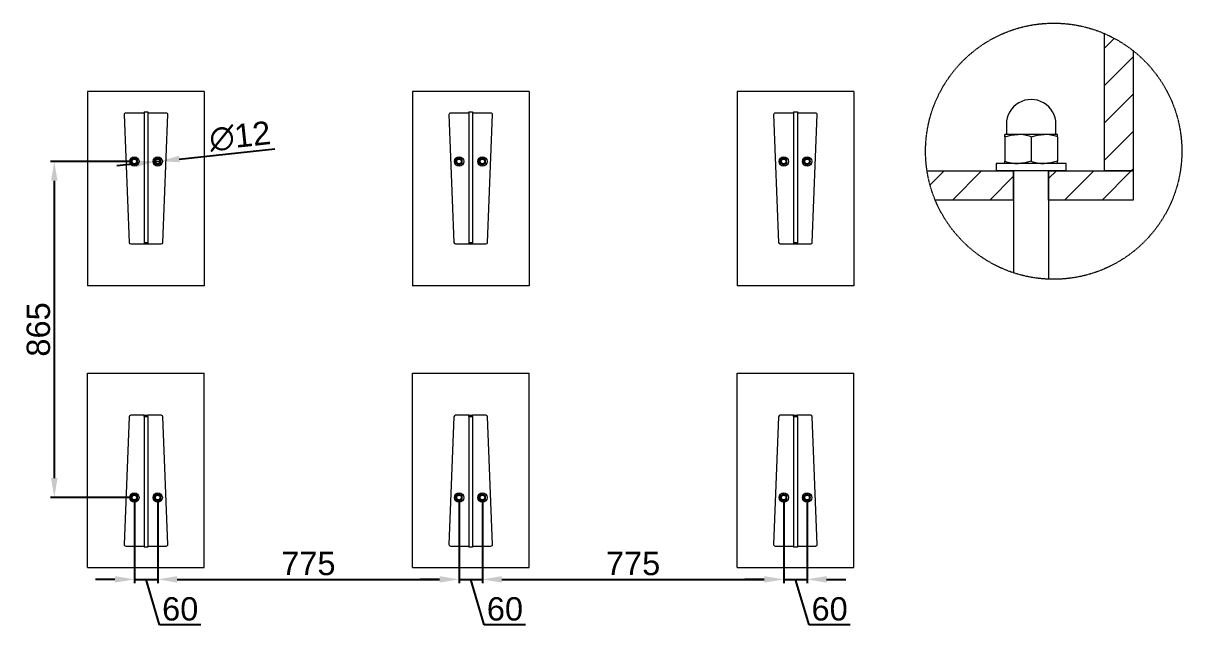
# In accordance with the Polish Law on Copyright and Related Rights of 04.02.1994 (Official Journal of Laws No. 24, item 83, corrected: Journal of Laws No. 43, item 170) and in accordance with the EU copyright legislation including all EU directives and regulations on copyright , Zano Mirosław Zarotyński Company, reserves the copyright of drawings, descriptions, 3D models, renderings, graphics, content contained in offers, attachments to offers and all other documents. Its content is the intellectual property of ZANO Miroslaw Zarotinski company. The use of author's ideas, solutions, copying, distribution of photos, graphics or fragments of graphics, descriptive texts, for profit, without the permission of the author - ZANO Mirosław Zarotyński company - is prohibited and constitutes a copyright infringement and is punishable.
# Model space of a CAD drawing. Header units: millimetres. Extents: x -358 to 6380, y -31 to 5135.
# Drawn here: x -337 to 2643, y -31 to 1518 of the extents above; entities that cross this region are included whole.
import ezdxf

# ---------------------------------------------------------------- set-up
doc = ezdxf.new("R2010")
doc.units = ezdxf.units.MM
doc.linetypes.add('HIDDEN', pattern=[1.905, 1.27, -0.635])
for name, color, linetype, lineweight in [('ZANO_R', 7, 'Continuous', 0), ('ZANO_R_przerywana', 7, 'HIDDEN', 0), ('ZANO_W', 1, 'Continuous', 0)]:
    doc.layers.add(name, color=color, linetype=linetype, lineweight=lineweight)
doc.styles.get("Standard").update_dxf_attribs({"font": 'ARIALUNI.TTF'})
doc.dimstyles.new('pl i ang', dxfattribs={"dimtxt": 50, "dimasz": 50, "dimexe": 1.25, "dimexo": 0.625, "dimgap": 10, "dimtad": 1, "dimtoh": 1, "dimtxsty": 'Standard', "dimcen": 2.5, "dimclrd": 1, "dimclre": 1, "dimclrt": 1, "dimadec": 0, "dimazin": 0, "dimtfac": 1, "dimtmove": 0, "dimatfit": 3, "dimfxl": 1, "dimarcsym": 1})

# ---------------------------------------------------------------- blocks, each defined once
blk = doc.blocks.new('*D389')
at = {"layer": 'ZANO_W', "color": 1, "lineweight": -2}
for p, q in [((-60.8, 1162), (-266.7, 1162)), ((-256.7, 1112), (-256.7, 346.8)), ((-60.8, 296.8), (-266.7, 296.8))]:
    blk.add_line(p, q, dxfattribs=at)
at = {"layer": 'ZANO_W', "color": 1}
for points in [[(-248.4, 1112), (-265.1, 1112), (-256.7, 1162)], [(-265.1, 346.8), (-248.4, 346.8), (-256.7, 296.8)]]:
    blk.add_solid(points, dxfattribs=at)
at = {"layer": 'ZANO_W', "color": 1, "insert": (-297.4, 729.4), "char_height": 60, "attachment_point": 5, "rotation": 90}
blk.add_mtext('865', dxfattribs=at)
blk = doc.blocks.new('*D390')
at = {"layer": 'ZANO_W', "color": 1, "lineweight": -2}
for p, q in [((-50.8, 286.8), (-50.8, 76.2)), ((9.2, 286.8), (9.2, 76.2)), ((-100.8, 86.2), (-150.8, 86.2)), ((-50.8, 86.2), (9.2, 86.2)), ((14.3, -30.8), (-20.8, 86.2)), ((59.2, 86.2), (109.2, 86.2)), ((120.2, -30.8), (14.3, -30.8))]:
    blk.add_line(p, q, dxfattribs=at)
at = {"layer": 'ZANO_W', "color": 1}
for points in [[(-100.8, 77.8), (-100.8, 94.5), (-50.8, 86.2)], [(59.2, 94.5), (59.2, 77.8), (9.2, 86.2)]]:
    blk.add_solid(points, dxfattribs=at)
at = {"layer": 'ZANO_W', "color": 1, "insert": (67.2, 9.9), "char_height": 60, "attachment_point": 5}
blk.add_mtext('60', dxfattribs=at)
blk = doc.blocks.new('*D391')
at = {"layer": 'ZANO_W', "color": 1, "lineweight": -2}
for p, q in [((9.2, 286.8), (9.2, 76.2)), ((784.4, 286.8), (784.4, 76.2)), ((59.2, 86.2), (734.4, 86.2))]:
    blk.add_line(p, q, dxfattribs=at)
at = {"layer": 'ZANO_W', "color": 1}
for points in [[(59.2, 94.5), (59.2, 77.8), (9.2, 86.2)], [(734.4, 77.8), (734.4, 94.5), (784.4, 86.2)]]:
    blk.add_solid(points, dxfattribs=at)
at = {"layer": 'ZANO_W', "color": 1, "insert": (396.8, 126.7), "char_height": 60, "attachment_point": 5}
blk.add_mtext('775', dxfattribs=at)
blk = doc.blocks.new('*D392')
at = {"layer": 'ZANO_W', "color": 1, "lineweight": -2}
for p, q in [((784.4, 286.8), (784.4, 76.2)), ((844.4, 286.8), (844.4, 76.2)), ((734.4, 86.2), (684.4, 86.2)), ((784.4, 86.2), (844.4, 86.2)), ((849.4, -30.8), (814.4, 86.2)), ((894.4, 86.2), (944.4, 86.2)), ((955.4, -30.8), (849.4, -30.8))]:
    blk.add_line(p, q, dxfattribs=at)
at = {"layer": 'ZANO_W', "color": 1}
for points in [[(734.4, 77.8), (734.4, 94.5), (784.4, 86.2)], [(894.4, 94.5), (894.4, 77.8), (844.4, 86.2)]]:
    blk.add_solid(points, dxfattribs=at)
at = {"layer": 'ZANO_W', "color": 1, "insert": (902.4, 9.9), "char_height": 60, "attachment_point": 5}
blk.add_mtext('60', dxfattribs=at)
blk = doc.blocks.new('*D393')
at = {"layer": 'ZANO_W', "color": 1, "lineweight": -2}
for p, q in [((844.4, 286.8), (844.4, 76.2)), ((1619.5, 286.8), (1619.5, 76.2)), ((894.4, 86.2), (1569.5, 86.2))]:
    blk.add_line(p, q, dxfattribs=at)
at = {"layer": 'ZANO_W', "color": 1}
for points in [[(894.4, 94.5), (894.4, 77.8), (844.4, 86.2)], [(1569.5, 77.8), (1569.5, 94.5), (1619.5, 86.2)]]:
    blk.add_solid(points, dxfattribs=at)
at = {"layer": 'ZANO_W', "color": 1, "insert": (1232, 126.7), "char_height": 60, "attachment_point": 5}
blk.add_mtext('775', dxfattribs=at)
blk = doc.blocks.new('*D394')
at = {"layer": 'ZANO_W', "color": 1, "lineweight": -2}
for p, q in [((1619.5, 286.8), (1619.5, 76.2)), ((1679.6, 286.8), (1679.6, 76.2)), ((1569.5, 86.2), (1519.5, 86.2)), ((1619.5, 86.2), (1679.6, 86.2)), ((1684.6, -30.8), (1649.5, 86.2)), ((1729.6, 86.2), (1779.6, 86.2)), ((1790.6, -30.8), (1684.6, -30.8))]:
    blk.add_line(p, q, dxfattribs=at)
at = {"layer": 'ZANO_W', "color": 1}
for points in [[(1569.5, 77.8), (1569.5, 94.5), (1619.5, 86.2)], [(1729.6, 94.5), (1729.6, 77.8), (1679.6, 86.2)]]:
    blk.add_solid(points, dxfattribs=at)
at = {"layer": 'ZANO_W', "color": 1, "insert": (1737.6, 9.9), "char_height": 60, "attachment_point": 5}
blk.add_mtext('60', dxfattribs=at)
blk = doc.blocks.new('*D396')
at = {"layer": 'ZANO_W', "color": 1, "lineweight": -2}
for p, q in [((64.8, 1168), (310.9, 1194.6)), ((3.2, 1161.4), (15.1, 1162.7)), ((-46.5, 1156), (-96.2, 1150.6))]:
    blk.add_line(p, q, dxfattribs=at)
at = {"layer": 'ZANO_W', "color": 1}
for points in [[(-45.6, 1147.7), (-47.4, 1164.3), (3.2, 1161.4)], [(64, 1176.3), (65.7, 1159.8), (15.1, 1162.7)]]:
    blk.add_solid(points, dxfattribs=at)
at = {"layer": 'ZANO_W', "color": 1, "insert": (220.9, 1226.3), "char_height": 60, "attachment_point": 5, "rotation": 6.17}
blk.add_mtext('∅12', dxfattribs=at)

msp = doc.modelspace()

# ---------------------------------------------------------------- linework, layer by layer
at = {"layer": 'ZANO_R'}
for p, q in [((2443.4, 1491.2), (2443.4, 1137.6)), ((2443.4, 1452.6), (2469.5, 1478.7)), ((2443.4, 1356.4), (2518.4, 1431.4)), ((2518.4, 1446.6), (2518.4, 1137.6)), ((2443.4, 1260.2), (2518.4, 1335.2)), ((-76.9, 1282.3), (-64.1, 953.6)), ((-25.8, 1286.5), (-72.9, 1286.5)), ((-25.8, 1289.6), (-25.8, 952.8)), ((-25.8, 1289.6), (-15.8, 1289.6)), ((-15.8, 1289.6), (-15.8, 952.8)), ((31.3, 1286.5), (-15.8, 1286.5)), ((22.5, 953.6), (35.3, 1282.3)), ((758.3, 1282.3), (771.1, 953.6)), ((809.4, 1286.5), (762.3, 1286.5)), ((809.4, 1289.6), (809.4, 952.8)), ((809.4, 1289.6), (819.4, 1289.6)), ((819.4, 1289.6), (819.4, 952.8)), ((866.5, 1286.5), (819.4, 1286.5)), ((857.6, 953.6), (870.5, 1282.3)), ((1593.4, 1282.3), (1606.3, 953.6)), ((1644.5, 1286.5), (1597.4, 1286.5)), ((1644.5, 1289.6), (1644.5, 952.8)), ((1644.5, 1289.6), (1654.6, 1289.6)), ((1654.6, 1289.6), (1654.6, 952.8)), ((1701.7, 1286.5), (1654.6, 1286.5)), ((1692.8, 953.6), (1705.6, 1282.3)), ((2192.2, 1257.6), (2192.2, 1233.2)), ((2319.7, 1233.2), (2319.7, 1257.6)), ((2188.4, 1225.3), (2188.4, 1231.3)), ((2222.2, 1231.3), (2188.4, 1231.3)), ((2188.4, 1225.3), (2204.9, 1229.7)), ((2188.4, 1225.3), (2188.4, 1162.4)), ((2204.9, 1229.7), (2222.2, 1231.3)), ((2289.7, 1231.3), (2222.2, 1231.3)), ((2255.9, 1225.3), (2272.4, 1229.7)), ((2255.9, 1225.3), (2255.9, 1162.4)), ((2272.4, 1229.7), (2289.7, 1231.3)), ((2323.4, 1231.3), (2289.7, 1231.3)), ((2323.4, 1225.3), (2323.4, 1231.3)), ((2323.4, 1225.3), (2323.4, 1162.4)), ((2443.4, 1164), (2518.4, 1239)), ((-58.8, 1162), (-58.8, 1166.7)), ((-42.8, 1162), (-42.8, 1166.7)), ((1.2, 1162), (1.2, 1166.7)), ((17.2, 1162), (17.2, 1166.7)), ((776.3, 1162), (776.3, 1166.7)), ((792.4, 1162), (792.4, 1166.7)), ((836.4, 1162), (836.4, 1166.7)), ((852.4, 1162), (852.4, 1166.7)), ((1611.5, 1162), (1611.5, 1166.7)), ((1627.5, 1162), (1627.5, 1166.7)), ((1671.6, 1162), (1671.6, 1166.7)), ((1687.6, 1162), (1687.6, 1166.7)), ((2188.4, 1156.3), (2188.4, 1162.4)), ((2255.9, 1162.4), (2239.4, 1158)), ((2323.4, 1162.4), (2306.9, 1158)), ((2323.4, 1156.3), (2323.4, 1162.4)), ((-58.8, 1157.4), (-58.8, 1162)), ((-42.8, 1157.4), (-42.8, 1162)), ((1.2, 1157.4), (1.2, 1162)), ((17.2, 1157.4), (17.2, 1162)), ((776.3, 1157.4), (776.3, 1162)), ((792.4, 1157.4), (792.4, 1162)), ((836.4, 1157.4), (836.4, 1162)), ((844.4, 1152.8), (848.4, 1155.1)), ((852.4, 1157.4), (852.4, 1162)), ((1611.5, 1157.4), (1611.5, 1162)), ((1627.5, 1157.4), (1627.5, 1162)), ((1671.6, 1157.4), (1671.6, 1162)), ((1687.6, 1157.4), (1687.6, 1162)), ((1988.1, 1137.8), (2210.9, 1137.6)), ((1995.9, 1101.3), (2032.3, 1137.7)), ((2053.3, 1062.6), (2128.4, 1137.7)), ((2165.9, 1156.3), (2165.9, 1137.6)), ((2345.9, 1156.3), (2165.9, 1156.3)), ((2345.9, 1137.6), (2165.9, 1137.6)), ((2210.9, 1062.6), (2210.9, 1137.6)), ((2210.9, 1137.6), (2210.9, 875)), ((2239.4, 1158), (2222.2, 1156.3)), ((2306.9, 1158), (2289.7, 1156.3)), ((2300.9, 1062.6), (2300.9, 1137.6)), ((2300.9, 1137.6), (2518.4, 1137.6)), ((2300.9, 1137.6), (2300.9, 858.8)), ((2300.9, 1117.7), (2320.8, 1137.6)), ((2342, 1062.6), (2417, 1137.6)), ((2345.9, 1137.6), (2345.9, 1156.3)), ((2438.2, 1062.6), (2513.2, 1137.6)), ((2518.4, 1137.6), (2443.4, 1137.6)), ((2513.2, 1137.6), (2518.4, 1142.8)), ((2149.6, 1062.6), (2210.9, 1123.9)), ((2210.9, 1062.6), (2007.6, 1062.6)), ((2518.4, 1062.6), (2300.9, 1062.6)), ((-60.1, 949.7), (-25.8, 949.7)), ((-15.8, 952.8), (-25.8, 952.8)), ((-25.8, 952.8), (-25.8, 949.7)), ((-25.8, 949.7), (-15.8, 949.7)), ((-15.8, 952.8), (-15.8, 949.7)), ((-15.8, 949.7), (18.5, 949.7)), ((775.1, 949.7), (809.4, 949.7)), ((819.4, 952.8), (809.4, 952.8)), ((809.4, 952.8), (809.4, 949.7)), ((809.4, 949.7), (819.4, 949.7)), ((819.4, 952.8), (819.4, 949.7)), ((819.4, 949.7), (853.6, 949.7)), ((1610.3, 949.7), (1644.5, 949.7)), ((1654.6, 952.8), (1644.5, 952.8)), ((1644.5, 952.8), (1644.5, 949.7)), ((1644.5, 949.7), (1654.6, 949.7)), ((1654.6, 952.8), (1654.6, 949.7)), ((1654.6, 949.7), (1688.8, 949.7)), ((-25.8, 508.6), (-60.1, 508.6)), ((-25.8, 508.6), (-15.8, 508.6)), ((-25.8, 505.5), (-25.8, 508.6)), ((-15.8, 505.5), (-15.8, 508.6)), ((18.5, 508.6), (-15.8, 508.6)), ((809.4, 508.6), (775.1, 508.6)), ((809.4, 508.6), (819.4, 508.6)), ((809.4, 505.5), (809.4, 508.6)), ((819.4, 505.5), (819.4, 508.6)), ((853.6, 508.6), (819.4, 508.6)), ((1644.5, 508.6), (1610.3, 508.6)), ((1644.5, 508.6), (1654.6, 508.6)), ((1644.5, 505.5), (1644.5, 508.6)), ((1654.6, 505.5), (1654.6, 508.6)), ((1688.8, 508.6), (1654.6, 508.6)), ((-64.1, 504.7), (-76.9, 176)), ((-25.8, 505.5), (-25.8, 168.7)), ((-25.8, 505.5), (-15.8, 505.5)), ((-15.8, 505.5), (-15.8, 168.7)), ((35.3, 176), (22.5, 504.7)), ((771.1, 504.7), (758.3, 176)), ((809.4, 505.5), (809.4, 168.7)), ((809.4, 505.5), (819.4, 505.5)), ((819.4, 505.5), (819.4, 168.7)), ((870.5, 176), (857.6, 504.7)), ((1606.3, 504.7), (1593.4, 176)), ((1644.5, 505.5), (1644.5, 168.7)), ((1644.5, 505.5), (1654.6, 505.5)), ((1654.6, 505.5), (1654.6, 168.7)), ((1705.6, 176), (1692.8, 504.7)), ((-58.8, 296.8), (-58.8, 301.5)), ((-42.8, 296.8), (-42.8, 301.5)), ((1.2, 296.8), (1.2, 301.5)), ((17.2, 296.8), (17.2, 301.5)), ((776.3, 296.8), (776.3, 301.5)), ((792.4, 296.8), (792.4, 301.5)), ((836.4, 296.8), (836.4, 301.5)), ((852.4, 296.8), (852.4, 301.5)), ((1611.5, 296.8), (1611.5, 301.5)), ((1627.5, 296.8), (1627.5, 301.5)), ((1671.6, 296.8), (1671.6, 301.5)), ((1687.6, 296.8), (1687.6, 301.5)), ((-58.8, 292.2), (-58.8, 296.8)), ((-42.8, 292.2), (-42.8, 296.8)), ((1.2, 292.2), (1.2, 296.8)), ((17.2, 292.2), (17.2, 296.8)), ((776.3, 292.2), (776.3, 296.8)), ((792.4, 292.2), (792.4, 296.8)), ((836.4, 292.2), (836.4, 296.8)), ((852.4, 292.2), (852.4, 296.8)), ((1611.5, 292.2), (1611.5, 296.8)), ((1627.5, 292.2), (1627.5, 296.8)), ((1671.6, 292.2), (1671.6, 296.8)), ((1687.6, 292.2), (1687.6, 296.8)), ((-72.9, 171.8), (-25.8, 171.8)), ((-15.8, 168.7), (-25.8, 168.7)), ((-15.8, 171.8), (31.3, 171.8)), ((762.3, 171.8), (809.4, 171.8)), ((819.4, 168.7), (809.4, 168.7)), ((819.4, 171.8), (866.5, 171.8)), ((1597.4, 171.8), (1644.5, 171.8)), ((1654.6, 168.7), (1644.5, 168.7)), ((1654.6, 171.8), (1701.7, 171.8))]:
    msp.add_line(p, q, dxfattribs=at)
at = {"layer": 'ZANO_R', "flags": 128}
for points in [[(-54.8, 1169), (-55.1, 1168.8), (-57, 1167.7), (-58.8, 1166.7)], [(-50.8, 1171.3), (-51.8, 1170.7), (-52.8, 1170.1), (-53.8, 1169.6), (-54.8, 1169)], [(-46.8, 1169), (-47.1, 1169.1), (-49, 1170.2), (-50.8, 1171.3)], [(-42.8, 1166.7), (-44.1, 1167.4), (-44.8, 1167.8), (-45.5, 1168.2), (-46.8, 1169)], [(5.2, 1169), (4.9, 1168.8), (3, 1167.7), (1.2, 1166.7)], [(9.2, 1171.3), (8.2, 1170.7), (7.2, 1170.1), (6.2, 1169.6), (5.2, 1169)], [(13.2, 1169), (12.9, 1169.1), (11, 1170.2), (9.2, 1171.3)], [(17.2, 1166.7), (15.9, 1167.4), (15.2, 1167.8), (14.6, 1168.2), (13.2, 1169)], [(780.4, 1169), (780.1, 1168.8), (778.2, 1167.7), (776.3, 1166.7)], [(784.4, 1171.3), (783.4, 1170.7), (782.4, 1170.1), (781.4, 1169.6), (780.4, 1169)], [(788.4, 1169), (788.1, 1169.1), (786.2, 1170.2), (784.4, 1171.3)], [(792.4, 1166.7), (791.1, 1167.4), (790.4, 1167.8), (789.7, 1168.2), (788.4, 1169)], [(840.4, 1169), (840.1, 1168.8), (838.2, 1167.7), (836.4, 1166.7)], [(844.4, 1171.3), (843.4, 1170.7), (842.4, 1170.1), (841.4, 1169.6), (840.4, 1169)], [(848.4, 1169), (848.1, 1169.1), (846.2, 1170.2), (844.4, 1171.3)], [(852.4, 1166.7), (851.1, 1167.4), (850.4, 1167.8), (849.7, 1168.2), (848.4, 1169)], [(1615.5, 1169), (1615.3, 1168.8), (1613.4, 1167.7), (1611.5, 1166.7)], [(1619.5, 1171.3), (1618.6, 1170.7), (1617.6, 1170.1), (1616.6, 1169.6), (1615.5, 1169)], [(1623.5, 1169), (1623.3, 1169.1), (1621.4, 1170.2), (1619.5, 1171.3)], [(1627.5, 1166.7), (1626.2, 1167.4), (1625.6, 1167.8), (1624.9, 1168.2), (1623.5, 1169)], [(1675.6, 1169), (1675.3, 1168.8), (1673.4, 1167.7), (1671.6, 1166.7)], [(1679.6, 1171.3), (1678.6, 1170.7), (1677.6, 1170.1), (1676.6, 1169.6), (1675.6, 1169)], [(1683.6, 1169), (1683.3, 1169.1), (1681.4, 1170.2), (1679.6, 1171.3)], [(1687.6, 1166.7), (1686.3, 1167.4), (1685.6, 1167.8), (1684.9, 1168.2), (1683.6, 1169)], [(-58.8, 1157.4), (-56.9, 1156.3), (-54.8, 1155.1)], [(-54.8, 1155.1), (-54.6, 1154.9), (-52.7, 1153.9), (-50.8, 1152.8)], [(-50.8, 1152.8), (-48.9, 1153.9), (-46.8, 1155.1)], [(-46.8, 1155.1), (-46.6, 1155.3), (-44.7, 1156.3), (-42.8, 1157.4)], [(1.2, 1157.4), (3.1, 1156.3), (5.2, 1155.1)], [(5.2, 1155.1), (5.5, 1154.9), (7.3, 1153.9), (9.2, 1152.8)], [(9.2, 1152.8), (11.1, 1153.9), (13.2, 1155.1)], [(13.2, 1155.1), (13.5, 1155.3), (15.3, 1156.3), (17.2, 1157.4)], [(776.3, 1157.4), (778.3, 1156.3), (780.4, 1155.1)], [(780.4, 1155.1), (780.6, 1154.9), (782.5, 1153.9), (784.4, 1152.8)], [(784.4, 1152.8), (786.3, 1153.9), (788.4, 1155.1)], [(788.4, 1155.1), (788.6, 1155.3), (790.5, 1156.3), (792.4, 1157.4)], [(836.4, 1157.4), (838.3, 1156.3), (840.4, 1155.1)], [(840.4, 1155.1), (840.6, 1154.9), (842.5, 1153.9), (844.4, 1152.8)], [(848.4, 1155.1), (848.7, 1155.3), (850.5, 1156.3), (852.4, 1157.4)], [(1611.5, 1157.4), (1613.5, 1156.3), (1615.5, 1155.1)], [(1615.5, 1155.1), (1615.8, 1154.9), (1617.7, 1153.9), (1619.5, 1152.8)], [(1619.5, 1152.8), (1621.5, 1153.9), (1623.5, 1155.1)], [(1623.5, 1155.1), (1623.8, 1155.3), (1625.7, 1156.3), (1627.5, 1157.4)], [(1671.6, 1157.4), (1673.5, 1156.3), (1675.6, 1155.1)], [(1675.6, 1155.1), (1675.8, 1154.9), (1677.7, 1153.9), (1679.6, 1152.8)], [(1679.6, 1152.8), (1681.5, 1153.9), (1683.6, 1155.1)], [(1683.6, 1155.1), (1683.8, 1155.3), (1685.7, 1156.3), (1687.6, 1157.4)], [(-54.8, 303.8), (-55.1, 303.6), (-57, 302.5), (-58.8, 301.5)], [(-50.8, 306.1), (-51.8, 305.5), (-52.8, 304.9), (-53.8, 304.4), (-54.8, 303.8)], [(-46.8, 303.8), (-47.1, 303.9), (-49, 305), (-50.8, 306.1)], [(-42.8, 301.5), (-44.1, 302.2), (-44.8, 302.6), (-45.5, 303), (-46.8, 303.8)], [(5.2, 303.8), (4.9, 303.6), (3, 302.5), (1.2, 301.5)], [(9.2, 306.1), (8.2, 305.5), (7.2, 304.9), (6.2, 304.4), (5.2, 303.8)], [(13.2, 303.8), (12.9, 303.9), (11, 305), (9.2, 306.1)], [(17.2, 301.5), (15.9, 302.2), (15.2, 302.6), (14.6, 303), (13.2, 303.8)], [(780.4, 303.8), (780.1, 303.6), (778.2, 302.5), (776.3, 301.5)], [(784.4, 306.1), (783.4, 305.5), (782.4, 304.9), (781.4, 304.4), (780.4, 303.8)], [(788.4, 303.8), (788.1, 303.9), (786.2, 305), (784.4, 306.1)], [(792.4, 301.5), (791.1, 302.2), (790.4, 302.6), (789.7, 303), (788.4, 303.8)], [(840.4, 303.8), (840.1, 303.6), (838.2, 302.5), (836.4, 301.5)], [(844.4, 306.1), (843.4, 305.5), (842.4, 304.9), (841.4, 304.4), (840.4, 303.8)], [(848.4, 303.8), (848.1, 303.9), (846.2, 305), (844.4, 306.1)], [(852.4, 301.5), (851.1, 302.2), (850.4, 302.6), (849.7, 303), (848.4, 303.8)], [(1615.5, 303.8), (1615.3, 303.6), (1613.4, 302.5), (1611.5, 301.5)], [(1619.5, 306.1), (1618.6, 305.5), (1617.6, 304.9), (1616.6, 304.4), (1615.5, 303.8)], [(1623.5, 303.8), (1623.3, 303.9), (1621.4, 305), (1619.5, 306.1)], [(1627.5, 301.5), (1626.2, 302.2), (1625.6, 302.6), (1624.9, 303), (1623.5, 303.8)], [(1675.6, 303.8), (1675.3, 303.6), (1673.4, 302.5), (1671.6, 301.5)], [(1679.6, 306.1), (1678.6, 305.5), (1677.6, 304.9), (1676.6, 304.4), (1675.6, 303.8)], [(1683.6, 303.8), (1683.3, 303.9), (1681.4, 305), (1679.6, 306.1)], [(1687.6, 301.5), (1686.3, 302.2), (1685.6, 302.6), (1684.9, 303), (1683.6, 303.8)], [(-58.8, 292.2), (-56.9, 291.1), (-54.8, 289.9)], [(-54.8, 289.9), (-54.6, 289.7), (-52.7, 288.7), (-50.8, 287.6)], [(-50.8, 287.6), (-48.9, 288.7), (-46.8, 289.9)], [(-46.8, 289.9), (-46.6, 290.1), (-44.7, 291.1), (-42.8, 292.2)], [(1.2, 292.2), (3.1, 291.1), (5.2, 289.9)], [(5.2, 289.9), (5.5, 289.7), (7.3, 288.7), (9.2, 287.6)], [(9.2, 287.6), (11.1, 288.7), (13.2, 289.9)], [(13.2, 289.9), (13.5, 290.1), (15.3, 291.1), (17.2, 292.2)], [(776.3, 292.2), (778.3, 291.1), (780.4, 289.9)], [(780.4, 289.9), (780.6, 289.7), (782.5, 288.7), (784.4, 287.6)], [(784.4, 287.6), (786.3, 288.7), (788.4, 289.9)], [(788.4, 289.9), (788.6, 290.1), (790.5, 291.1), (792.4, 292.2)], [(836.4, 292.2), (838.3, 291.1), (840.4, 289.9)], [(840.4, 289.9), (840.6, 289.7), (842.5, 288.7), (844.4, 287.6)], [(844.4, 287.6), (846.3, 288.7), (848.4, 289.9)], [(848.4, 289.9), (848.7, 290.1), (850.5, 291.1), (852.4, 292.2)], [(1611.5, 292.2), (1613.5, 291.1), (1615.5, 289.9)], [(1615.5, 289.9), (1615.8, 289.7), (1617.7, 288.7), (1619.5, 287.6)], [(1619.5, 287.6), (1621.5, 288.7), (1623.5, 289.9)], [(1623.5, 289.9), (1623.8, 290.1), (1625.7, 291.1), (1627.5, 292.2)], [(1671.6, 292.2), (1673.5, 291.1), (1675.6, 289.9)], [(1675.6, 289.9), (1675.8, 289.7), (1677.7, 288.7), (1679.6, 287.6)], [(1679.6, 287.6), (1681.5, 288.7), (1683.6, 289.9)], [(1683.6, 289.9), (1683.8, 290.1), (1685.7, 291.1), (1687.6, 292.2)]]:
    msp.add_lwpolyline(points, dxfattribs=at)
at = {"layer": 'ZANO_R'}
msp.add_lwpolyline([(2518.4, 1137.6), (2518.4, 1062.6)], dxfattribs=at)
for centre, radius in [((-50.8, 1162), 12), ((-50.8, 1162), 7.5), ((-50.8, 1162), 6), ((9.2, 1162), 12), ((9.2, 1162), 7.5), ((9.2, 1162), 6), ((784.4, 1162), 12), ((784.4, 1162), 7.5), ((784.4, 1162), 6), ((844.4, 1162), 12), ((844.4, 1162), 7.5), ((844.4, 1162), 6), ((1619.5, 1162), 12), ((1619.5, 1162), 7.5), ((1619.5, 1162), 6), ((1679.6, 1162), 12), ((1679.6, 1162), 7.5), ((1679.6, 1162), 6), ((-50.8, 296.8), 12), ((-50.8, 296.8), 7.5), ((-50.8, 296.8), 6), ((9.2, 296.8), 12), ((9.2, 296.8), 7.5), ((9.2, 296.8), 6), ((784.4, 296.8), 12), ((784.4, 296.8), 7.5), ((784.4, 296.8), 6), ((844.4, 296.8), 12), ((844.4, 296.8), 7.5), ((844.4, 296.8), 6), ((1619.5, 296.8), 12), ((1619.5, 296.8), 7.5), ((1619.5, 296.8), 6), ((1679.6, 296.8), 12), ((1679.6, 296.8), 7.5), ((1679.6, 296.8), 6)]:
    msp.add_circle(centre, radius, dxfattribs=at)
for centre, radius, start, end in [((2255.9, 1257.6), 63.7, 359.9997, 180.0003), ((-72.9, 1282.5), 4, 90, 182.2323), ((31.3, 1282.5), 4, 357.7677, 90), ((762.3, 1282.5), 4, 90, 182.2323), ((866.5, 1282.5), 4, 357.7677, 90), ((1597.4, 1282.5), 4, 90, 182.2323), ((1701.7, 1282.5), 4, 357.7677, 90), ((2190.3, 1233.2), 1.88, 270.0029, 359.9902), ((2221.3, 1129), 102.3, 70.227, 89.5168), ((2288.8, 1129), 102.3, 70.227, 89.5168), ((2321.5, 1233.2), 1.88, 180.0098, 269.9971), ((-50.8, 1162), 8, 120, 180), ((-50.8, 1162), 8, 60, 120), ((-50.8, 1162), 8, 0, 60), ((9.2, 1162), 8, 120, 180), ((9.2, 1162), 8, 60, 120), ((9.2, 1162), 8, 0, 60), ((784.4, 1162), 8, 120, 180), ((784.4, 1162), 8, 60, 120), ((784.4, 1162), 8, 0, 60), ((844.4, 1162), 8, 120, 180), ((844.4, 1162), 8, 60, 120), ((844.4, 1162), 8, 0, 60), ((1619.5, 1162), 8, 120, 180), ((1619.5, 1162), 8, 60, 120), ((1619.5, 1162), 8, 0, 60), ((1679.6, 1162), 8, 120, 180), ((1679.6, 1162), 8, 60, 120), ((1679.6, 1162), 8, 0, 60), ((2223, 1258.7), 102.3, 250.2279, 269.5163), ((2290.5, 1258.7), 102.3, 250.2279, 269.5163), ((-50.8, 1162), 8, 180, 240), ((-50.8, 1162), 8, 240, 300), ((-50.8, 1162), 8, 300, 0), ((9.2, 1162), 8, 180, 240), ((9.2, 1162), 8, 240, 300), ((9.2, 1162), 8, 300, 0), ((784.4, 1162), 8, 180, 240), ((784.4, 1162), 8, 240, 300), ((784.4, 1162), 8, 300, 0), ((844.4, 1162), 8, 180, 240), ((844.4, 1162), 8, 240, 300), ((844.4, 1162), 8, 300, 0), ((1619.5, 1162), 8, 180, 240), ((1619.5, 1162), 8, 240, 300), ((1619.5, 1162), 8, 300, 0), ((1679.6, 1162), 8, 180, 240), ((1679.6, 1162), 8, 240, 300), ((1679.6, 1162), 8, 300, 0), ((-60.1, 953.7), 4, 182.2323, 270), ((18.5, 953.7), 4, 270, 357.7677), ((775.1, 953.7), 4, 182.2323, 270), ((853.6, 953.7), 4, 270, 357.7677), ((1610.3, 953.7), 4, 182.2323, 270), ((1688.8, 953.7), 4, 270, 357.7677), ((-60.1, 504.6), 4, 90, 177.7677), ((18.5, 504.6), 4, 2.2323, 90), ((775.1, 504.6), 4, 90, 177.7677), ((853.6, 504.6), 4, 2.2323, 90), ((1610.3, 504.6), 4, 90, 177.7677), ((1688.8, 504.6), 4, 2.2323, 90), ((-50.8, 296.8), 8, 120, 180), ((-50.8, 296.8), 8, 60, 120), ((-50.8, 296.8), 8, 0, 60), ((9.2, 296.8), 8, 120, 180), ((9.2, 296.8), 8, 60, 120), ((9.2, 296.8), 8, 0, 60), ((784.4, 296.8), 8, 120, 180), ((784.4, 296.8), 8, 60, 120), ((784.4, 296.8), 8, 0, 60), ((844.4, 296.8), 8, 120, 180), ((844.4, 296.8), 8, 60, 120), ((844.4, 296.8), 8, 0, 60), ((1619.5, 296.8), 8, 120, 180), ((1619.5, 296.8), 8, 60, 120), ((1619.5, 296.8), 8, 0, 60), ((1679.6, 296.8), 8, 120, 180), ((1679.6, 296.8), 8, 60, 120), ((1679.6, 296.8), 8, 0, 60), ((-50.8, 296.8), 8, 180, 240), ((-50.8, 296.8), 8, 240, 300), ((-50.8, 296.8), 8, 300, 0), ((9.2, 296.8), 8, 180, 240), ((9.2, 296.8), 8, 240, 300), ((9.2, 296.8), 8, 300, 0), ((784.4, 296.8), 8, 180, 240), ((784.4, 296.8), 8, 240, 300), ((784.4, 296.8), 8, 300, 0), ((844.4, 296.8), 8, 180, 240), ((844.4, 296.8), 8, 240, 300), ((844.4, 296.8), 8, 300, 0), ((1619.5, 296.8), 8, 180, 240), ((1619.5, 296.8), 8, 240, 300), ((1619.5, 296.8), 8, 300, 0), ((1679.6, 296.8), 8, 180, 240), ((1679.6, 296.8), 8, 240, 300), ((1679.6, 296.8), 8, 300, 0), ((-72.9, 175.8), 4, 177.7677, 270), ((31.3, 175.8), 4, 270, 2.2323), ((762.3, 175.8), 4, 177.7677, 270), ((866.5, 175.8), 4, 270, 2.2323), ((1597.4, 175.8), 4, 177.7677, 270), ((1701.7, 175.8), 4, 270, 2.2323)]:
    msp.add_arc(centre, radius, start, end, dxfattribs=at)
at = {"layer": 'ZANO_R_przerywana'}
for p, q in [((-170.9, 1342.1), (-170.9, 842)), ((129.2, 1342.1), (-170.9, 1342.1)), ((129.2, 1342.1), (129.2, 842)), ((664.3, 1342.1), (664.3, 842)), ((964.4, 1342.1), (664.3, 1342.1)), ((664.3, 1342.1), (664.3, 842)), ((964.4, 1342.1), (664.3, 1342.1)), ((964.4, 1342.1), (964.4, 842)), ((964.4, 1342.1), (964.4, 842)), ((1499.5, 1342.1), (1499.5, 842)), ((1799.6, 1342.1), (1499.5, 1342.1)), ((1799.6, 1342.1), (1799.6, 842)), ((129.2, 842), (-170.9, 842)), ((964.4, 842), (664.3, 842)), ((964.4, 842), (664.3, 842)), ((1799.6, 842), (1499.5, 842)), ((-170.9, 116.8), (-170.9, 616.9)), ((-170.9, 616.9), (129.2, 616.9)), ((129.2, 116.8), (129.2, 616.9)), ((664.3, 116.8), (664.3, 616.9)), ((664.3, 616.9), (964.4, 616.9)), ((964.4, 116.8), (964.4, 616.9)), ((1499.5, 116.8), (1499.5, 616.9)), ((1499.5, 616.9), (1799.6, 616.9)), ((1799.6, 116.8), (1799.6, 616.9)), ((-170.9, 116.8), (129.2, 116.8)), ((664.3, 116.8), (964.4, 116.8)), ((1499.5, 116.8), (1799.6, 116.8))]:
    msp.add_line(p, q, dxfattribs=at)
at = {"layer": 'ZANO_R_przerywana', "color": 1}
msp.add_circle((2313.9, 1188.2), 329.6, dxfattribs=at)

# ---------------------------------------------------------------- dimensions: what is measured, and where the dimension line sits
at = {"layer": 'ZANO_W'}
dim = msp.add_diameter_dim_2p(p1=(3.2, 1161.4), p2=(15.1, 1162.7), dimstyle='pl i ang', override={"dimtxt": 60, "dimasz": 50, "dimexe": 10, "dimexo": 10, "dimtoh": 0, "dimdec": 0, "dimtdec": 0, "dimtmove": 1}, dxfattribs=at)
dim.commit()
dim.dimension.update_dxf_attribs({"geometry": '*D396', "text_midpoint": (225.3, 1185.4), "dimtype": 163})
dim = msp.add_linear_dim(base=(-256.7, 296.8), p1=(-50.8, 1162), p2=(-50.8, 296.8), angle=90, dimstyle='pl i ang', override={"dimtxt": 60, "dimasz": 50, "dimexe": 10, "dimexo": 10, "dimtoh": 0, "dimdec": 0, "dimtdec": 0, "dimtmove": 1}, dxfattribs=at)
dim.commit()
dim.dimension.update_dxf_attribs({"geometry": '*D389', "text_midpoint": (-297.4, 729.4)})
for base, p1, p2, picture, middle in [((9.2, 86.2), (-50.8, 296.8), (9.2, 296.8), '*D390', (24.3, 9.9)), ((784.4, 86.2), (9.2, 296.8), (784.4, 296.8), '*D391', (396.8, 126.7)), ((844.4, 86.2), (784.4, 296.8), (844.4, 296.8), '*D392', (859.4, 9.9)), ((1619.5, 86.2), (844.4, 296.8), (1619.5, 296.8), '*D393', (1232, 126.7)), ((1679.6, 86.2), (1619.5, 296.8), (1679.6, 296.8), '*D394', (1694.6, 9.9))]:
    dim = msp.add_linear_dim(base=base, p1=p1, p2=p2, dimstyle='pl i ang', override={"dimtxt": 60, "dimasz": 50, "dimexe": 10, "dimexo": 10, "dimtoh": 0, "dimdec": 0, "dimtdec": 0, "dimtmove": 1}, dxfattribs=at)
    dim.commit()
    dim.dimension.update_dxf_attribs({"geometry": picture, "text_midpoint": middle})

doc.saveas('drawing.dxf')
